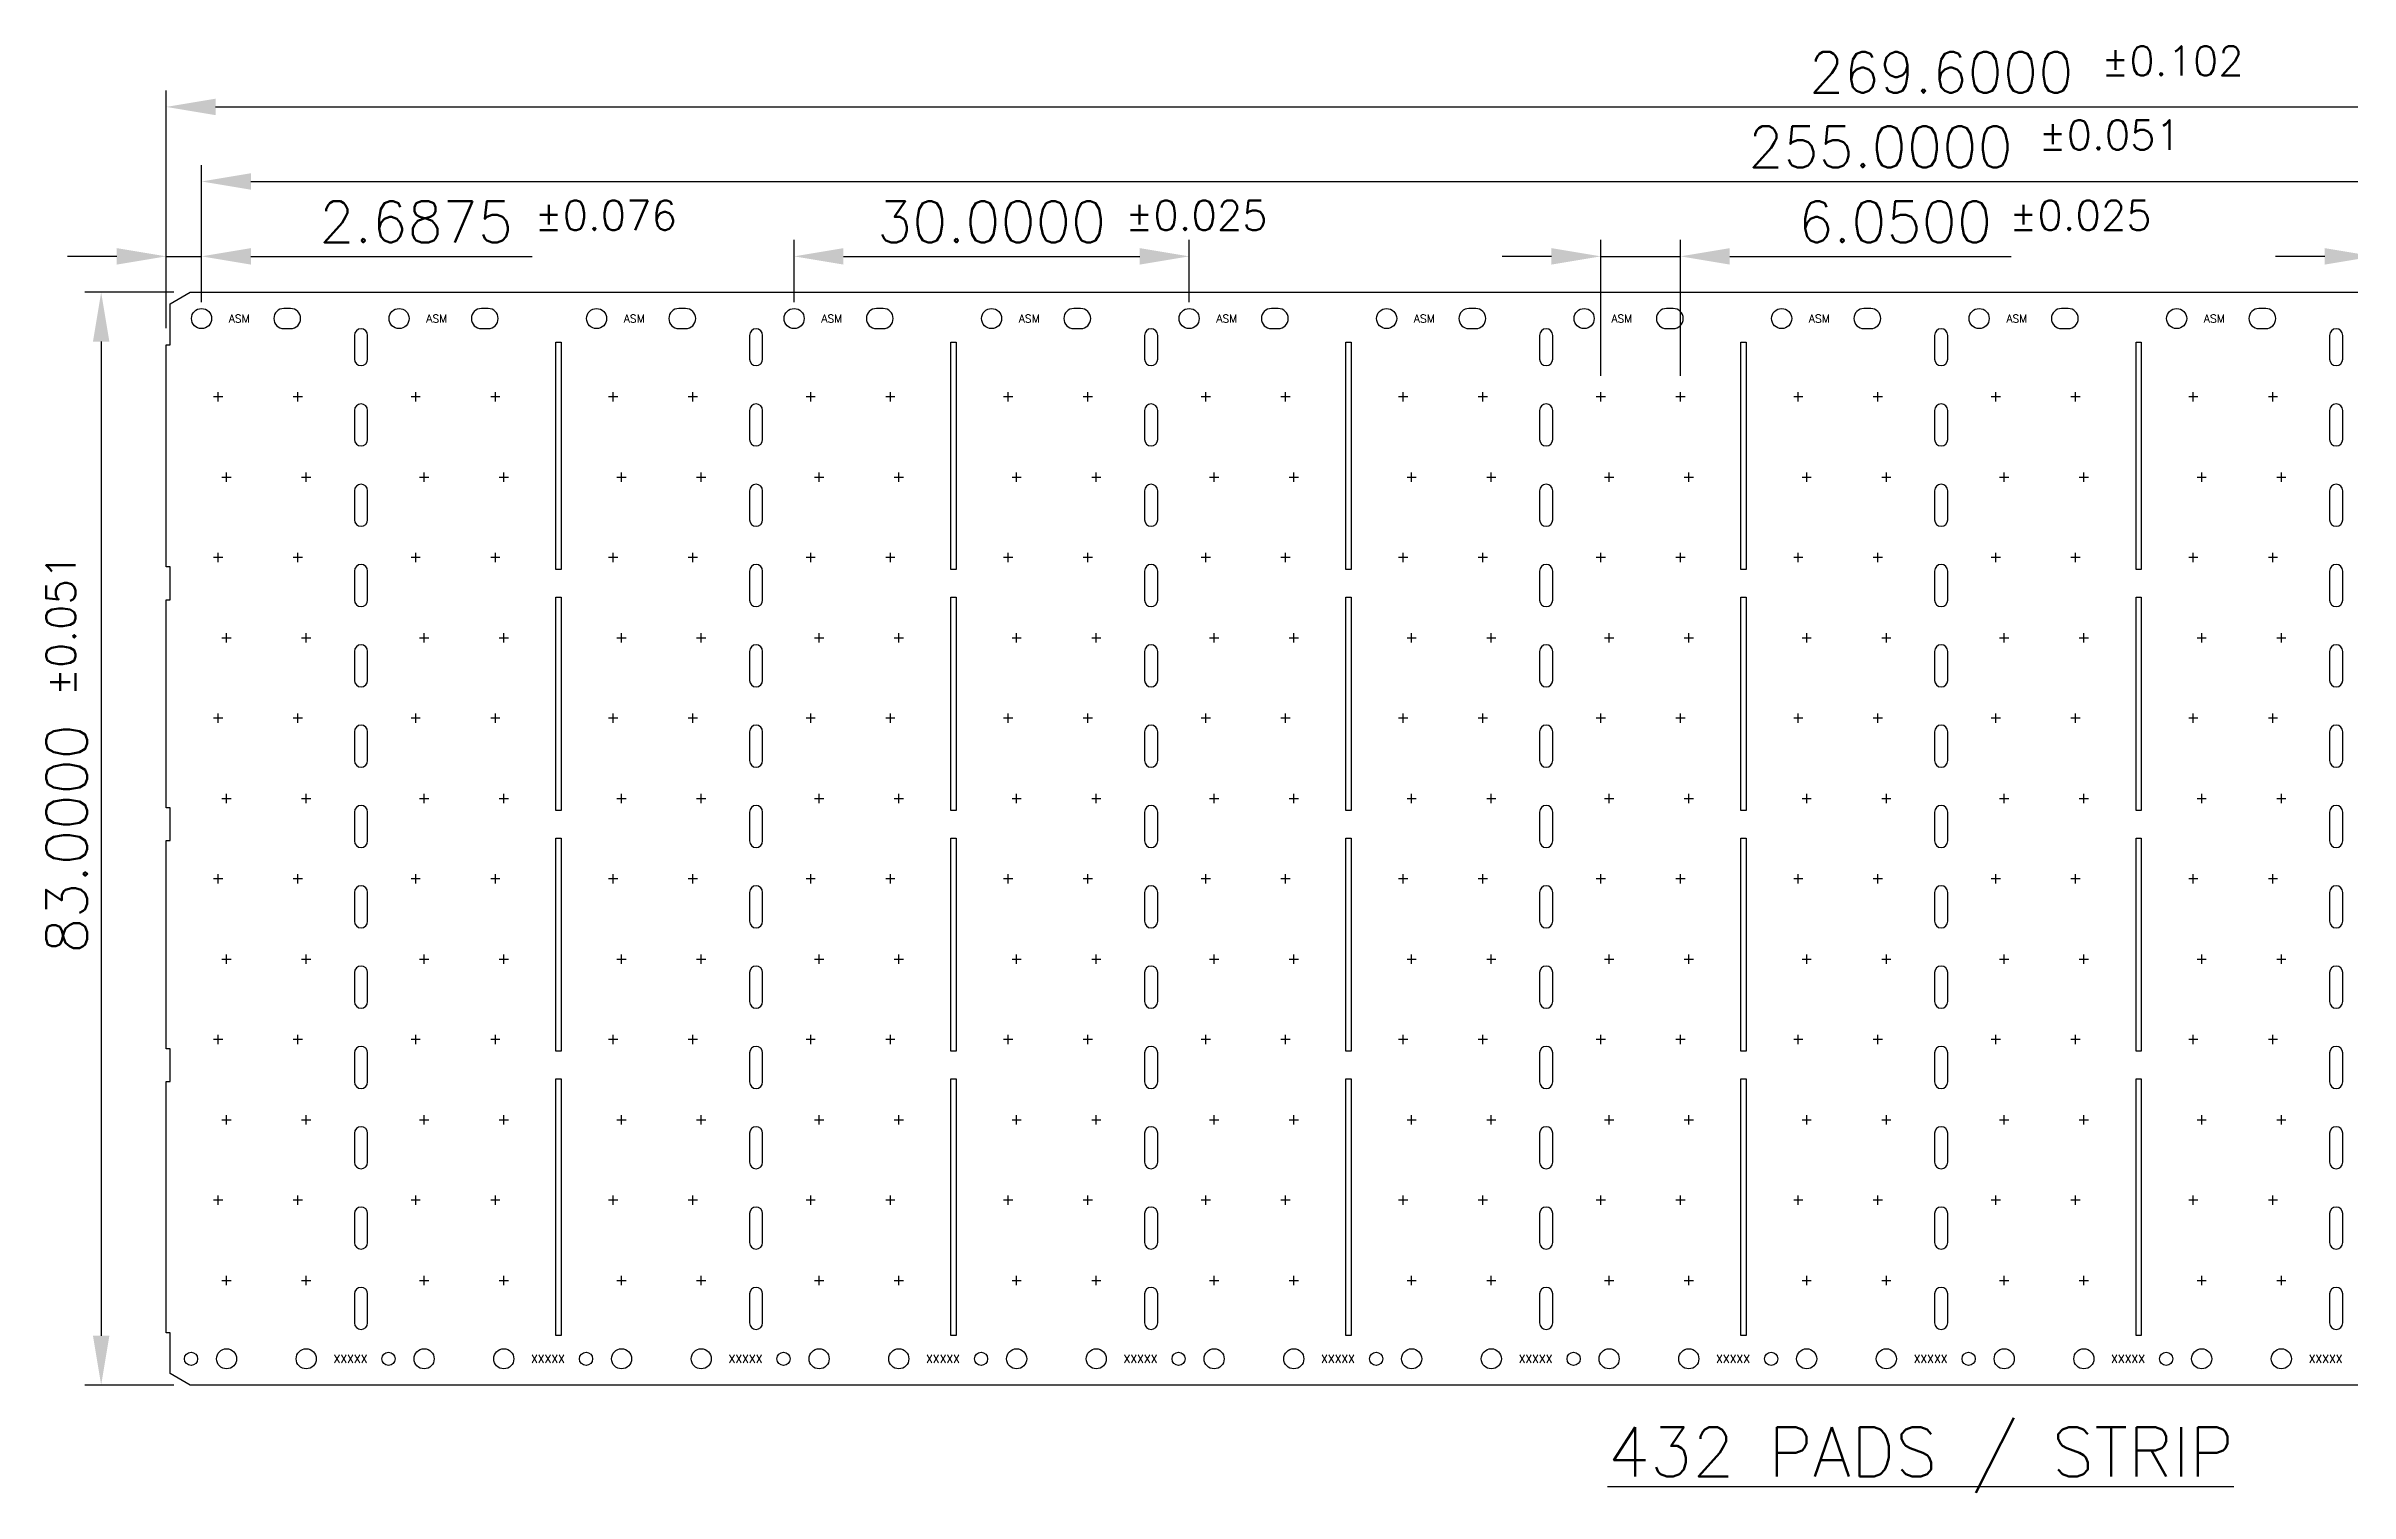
# Model space of a CAD drawing. Extents: x 37 to 266, y 59 to 387.
# Drawn here: x 37.5 to 177.5, y 58.6 to 146.5 of the extents above; entities that cross this region are included whole.
import ezdxf
from ezdxf.enums import TextEntityAlignment as Align
from ezdxf.lldxf.tags import DXFTag

# ---------------------------------------------------------------- set-up
doc = ezdxf.new("R2010")
doc.units = 0
doc.header["$LTSCALE"] = 8
doc.header["$MEASUREMENT"] = 0
for name, color, linetype in [('CEN', 2, 'CENTER'), ('COIN-LINE', 4, 'Continuous'), ('DIM', 7, 'Continuous'), ('LF-LINE', 1, 'Continuous'), ('PKG-OUT', 3, 'HIDDEN')]:
    doc.layers.add(name, color=color, linetype=linetype)
doc.styles.add('ROMANS', font='romans', dxfattribs={"height": 2.5})
doc.styles.add('SIMPLEX', font='SIMPLEX.shx', dxfattribs={"height": 3})
tags = doc.linetypes.add('CENTER', pattern=[2, 1.25, -0.25, 0.25, -0.25]).pattern_tags.tags
tags[10:11] = [DXFTag(74, 4), DXFTag(75, 0), DXFTag(340, '0'), DXFTag(46, 1.0), DXFTag(50, 0.0), DXFTag(44, 0.0), DXFTag(45, 0.0)]
tags[8:9] = [DXFTag(74, 4), DXFTag(75, 0), DXFTag(340, '0'), DXFTag(46, 1.0), DXFTag(50, 0.0), DXFTag(44, 0.0), DXFTag(45, 0.0)]
tags[6:7] = [DXFTag(74, 4), DXFTag(75, 0), DXFTag(340, '0'), DXFTag(46, 1.0), DXFTag(50, 0.0), DXFTag(44, 0.0), DXFTag(45, 0.0)]
tags[4:5] = [DXFTag(74, 4), DXFTag(75, 0), DXFTag(340, '0'), DXFTag(46, 1.0), DXFTag(50, 0.0), DXFTag(44, 0.0), DXFTag(45, 0.0)]
tags = doc.linetypes.add('HIDDEN', pattern=[0.375, 0.25, -0.125]).pattern_tags.tags
tags[6:7] = [DXFTag(74, 4), DXFTag(75, 0), DXFTag(340, '0'), DXFTag(46, 1.0), DXFTag(50, 0.0), DXFTag(44, 0.0), DXFTag(45, 0.0)]
tags[4:5] = [DXFTag(74, 4), DXFTag(75, 0), DXFTag(340, '0'), DXFTag(46, 1.0), DXFTag(50, 0.0), DXFTag(44, 0.0), DXFTag(45, 0.0)]

msp = doc.modelspace()

# ---------------------------------------------------------------- linework, layer by layer
at = {"layer": 'CEN'}
for p, q in [((48.22, 125.23), (47.66, 125.23)), ((47.94, 124.95), (47.94, 125.51)), ((53.06, 125.23), (52.5, 125.23)), ((52.78, 124.95), (52.78, 125.51)), ((60.22, 125.23), (59.66, 125.23)), ((59.94, 124.95), (59.94, 125.51)), ((65.06, 125.23), (64.5, 125.23)), ((64.78, 124.95), (64.78, 125.51)), ((72.22, 125.23), (71.66, 125.23)), ((71.94, 124.95), (71.94, 125.51)), ((77.06, 125.23), (76.5, 125.23)), ((76.78, 124.95), (76.78, 125.51)), ((84.22, 125.23), (83.66, 125.23)), ((83.94, 124.95), (83.94, 125.51)), ((89.06, 125.23), (88.5, 125.23)), ((88.78, 124.95), (88.78, 125.51)), ((96.22, 125.23), (95.66, 125.23)), ((95.94, 124.95), (95.94, 125.51)), ((101.06, 125.23), (100.5, 125.23)), ((100.78, 124.95), (100.78, 125.51)), ((108.22, 125.23), (107.66, 125.23)), ((107.94, 124.95), (107.94, 125.51)), ((113.06, 125.23), (112.5, 125.23)), ((112.78, 124.95), (112.78, 125.51)), ((120.22, 125.23), (119.66, 125.23)), ((119.94, 124.95), (119.94, 125.51)), ((125.06, 125.23), (124.5, 125.23)), ((124.78, 124.95), (124.78, 125.51)), ((132.22, 125.23), (131.66, 125.23)), ((131.94, 124.95), (131.94, 125.51)), ((137.06, 125.23), (136.5, 125.23)), ((136.78, 124.95), (136.78, 125.51)), ((144.22, 125.23), (143.66, 125.23)), ((143.94, 124.95), (143.94, 125.51)), ((149.06, 125.23), (148.5, 125.23)), ((148.78, 124.95), (148.78, 125.51)), ((156.22, 125.23), (155.66, 125.23)), ((155.94, 124.95), (155.94, 125.51)), ((161.06, 125.23), (160.5, 125.23)), ((160.78, 124.95), (160.78, 125.51)), ((168.22, 125.23), (167.66, 125.23)), ((167.94, 124.95), (167.94, 125.51)), ((173.06, 125.23), (172.5, 125.23)), ((172.78, 124.95), (172.78, 125.51)), ((48.45, 120.07), (48.45, 120.63)), ((53.29, 120.07), (53.29, 120.63)), ((60.45, 120.07), (60.45, 120.63)), ((65.29, 120.07), (65.29, 120.63)), ((72.45, 120.07), (72.45, 120.63)), ((77.29, 120.07), (77.29, 120.63)), ((84.45, 120.07), (84.45, 120.63)), ((89.29, 120.07), (89.29, 120.63)), ((96.45, 120.07), (96.45, 120.63)), ((101.29, 120.07), (101.29, 120.63)), ((108.45, 120.07), (108.45, 120.63)), ((113.29, 120.07), (113.29, 120.63)), ((120.45, 120.07), (120.45, 120.63)), ((125.29, 120.07), (125.29, 120.63)), ((132.45, 120.07), (132.45, 120.63)), ((137.29, 120.07), (137.29, 120.63)), ((144.45, 120.07), (144.45, 120.63)), ((149.29, 120.07), (149.29, 120.63)), ((156.45, 120.07), (156.45, 120.63)), ((161.29, 120.07), (161.29, 120.63)), ((168.45, 120.07), (168.45, 120.63)), ((173.29, 120.07), (173.29, 120.63)), ((48.17, 120.35), (48.73, 120.35)), ((53.01, 120.35), (53.57, 120.35)), ((60.17, 120.35), (60.73, 120.35)), ((65.01, 120.35), (65.57, 120.35)), ((72.17, 120.35), (72.73, 120.35)), ((77.01, 120.35), (77.57, 120.35)), ((84.17, 120.35), (84.73, 120.35)), ((89.01, 120.35), (89.57, 120.35)), ((96.17, 120.35), (96.73, 120.35)), ((101.01, 120.35), (101.57, 120.35)), ((108.17, 120.35), (108.73, 120.35)), ((113.01, 120.35), (113.57, 120.35)), ((120.17, 120.35), (120.73, 120.35)), ((125.01, 120.35), (125.57, 120.35)), ((132.17, 120.35), (132.73, 120.35)), ((137.01, 120.35), (137.57, 120.35)), ((144.17, 120.35), (144.73, 120.35)), ((149.01, 120.35), (149.57, 120.35)), ((156.17, 120.35), (156.73, 120.35)), ((161.01, 120.35), (161.57, 120.35)), ((168.17, 120.35), (168.73, 120.35)), ((173.01, 120.35), (173.57, 120.35)), ((48.22, 115.47), (47.66, 115.47)), ((47.94, 115.19), (47.94, 115.75)), ((53.06, 115.47), (52.5, 115.47)), ((52.78, 115.19), (52.78, 115.75)), ((60.22, 115.47), (59.66, 115.47)), ((59.94, 115.19), (59.94, 115.75)), ((65.06, 115.47), (64.5, 115.47)), ((64.78, 115.19), (64.78, 115.75)), ((72.22, 115.47), (71.66, 115.47)), ((71.94, 115.19), (71.94, 115.75)), ((77.06, 115.47), (76.5, 115.47)), ((76.78, 115.19), (76.78, 115.75)), ((84.22, 115.47), (83.66, 115.47)), ((83.94, 115.19), (83.94, 115.75)), ((89.06, 115.47), (88.5, 115.47)), ((88.78, 115.19), (88.78, 115.75)), ((96.22, 115.47), (95.66, 115.47)), ((95.94, 115.19), (95.94, 115.75)), ((101.06, 115.47), (100.5, 115.47)), ((100.78, 115.19), (100.78, 115.75)), ((108.22, 115.47), (107.66, 115.47)), ((107.94, 115.19), (107.94, 115.75)), ((113.06, 115.47), (112.5, 115.47)), ((112.78, 115.19), (112.78, 115.75)), ((120.22, 115.47), (119.66, 115.47)), ((119.94, 115.19), (119.94, 115.75)), ((125.06, 115.47), (124.5, 115.47)), ((124.78, 115.19), (124.78, 115.75)), ((132.22, 115.47), (131.66, 115.47)), ((131.94, 115.19), (131.94, 115.75)), ((137.06, 115.47), (136.5, 115.47)), ((136.78, 115.19), (136.78, 115.75)), ((144.22, 115.47), (143.66, 115.47)), ((143.94, 115.19), (143.94, 115.75)), ((149.06, 115.47), (148.5, 115.47)), ((148.78, 115.19), (148.78, 115.75)), ((156.22, 115.47), (155.66, 115.47)), ((155.94, 115.19), (155.94, 115.75)), ((161.06, 115.47), (160.5, 115.47)), ((160.78, 115.19), (160.78, 115.75)), ((168.22, 115.47), (167.66, 115.47)), ((167.94, 115.19), (167.94, 115.75)), ((173.06, 115.47), (172.5, 115.47)), ((172.78, 115.19), (172.78, 115.75)), ((48.17, 110.59), (48.73, 110.59)), ((48.45, 110.31), (48.45, 110.87)), ((53.01, 110.59), (53.57, 110.59)), ((53.29, 110.31), (53.29, 110.87)), ((60.17, 110.59), (60.73, 110.59)), ((60.45, 110.31), (60.45, 110.87)), ((65.01, 110.59), (65.57, 110.59)), ((65.29, 110.31), (65.29, 110.87)), ((72.17, 110.59), (72.73, 110.59)), ((72.45, 110.31), (72.45, 110.87)), ((77.01, 110.59), (77.57, 110.59)), ((77.29, 110.31), (77.29, 110.87)), ((84.17, 110.59), (84.73, 110.59)), ((84.45, 110.31), (84.45, 110.87)), ((89.01, 110.59), (89.57, 110.59)), ((89.29, 110.31), (89.29, 110.87)), ((96.17, 110.59), (96.73, 110.59)), ((96.45, 110.31), (96.45, 110.87)), ((101.01, 110.59), (101.57, 110.59)), ((101.29, 110.31), (101.29, 110.87)), ((108.17, 110.59), (108.73, 110.59)), ((108.45, 110.31), (108.45, 110.87)), ((113.01, 110.59), (113.57, 110.59)), ((113.29, 110.31), (113.29, 110.87)), ((120.17, 110.59), (120.73, 110.59)), ((120.45, 110.31), (120.45, 110.87)), ((125.01, 110.59), (125.57, 110.59)), ((125.29, 110.31), (125.29, 110.87)), ((132.17, 110.59), (132.73, 110.59)), ((132.45, 110.31), (132.45, 110.87)), ((137.01, 110.59), (137.57, 110.59)), ((137.29, 110.31), (137.29, 110.87)), ((144.17, 110.59), (144.73, 110.59)), ((144.45, 110.31), (144.45, 110.87)), ((149.01, 110.59), (149.57, 110.59)), ((149.29, 110.31), (149.29, 110.87)), ((156.17, 110.59), (156.73, 110.59)), ((156.45, 110.31), (156.45, 110.87)), ((161.01, 110.59), (161.57, 110.59)), ((161.29, 110.31), (161.29, 110.87)), ((168.17, 110.59), (168.73, 110.59)), ((168.45, 110.31), (168.45, 110.87)), ((173.01, 110.59), (173.57, 110.59)), ((173.29, 110.31), (173.29, 110.87)), ((48.22, 105.71), (47.66, 105.71)), ((47.94, 105.43), (47.94, 105.99)), ((53.06, 105.71), (52.5, 105.71)), ((52.78, 105.43), (52.78, 105.99)), ((60.22, 105.71), (59.66, 105.71)), ((59.94, 105.43), (59.94, 105.99)), ((65.06, 105.71), (64.5, 105.71)), ((64.78, 105.43), (64.78, 105.99)), ((72.22, 105.71), (71.66, 105.71)), ((71.94, 105.43), (71.94, 105.99)), ((77.06, 105.71), (76.5, 105.71)), ((76.78, 105.43), (76.78, 105.99)), ((84.22, 105.71), (83.66, 105.71)), ((83.94, 105.43), (83.94, 105.99)), ((89.06, 105.71), (88.5, 105.71)), ((88.78, 105.43), (88.78, 105.99)), ((96.22, 105.71), (95.66, 105.71)), ((95.94, 105.43), (95.94, 105.99)), ((101.06, 105.71), (100.5, 105.71)), ((100.78, 105.43), (100.78, 105.99)), ((108.22, 105.71), (107.66, 105.71)), ((107.94, 105.43), (107.94, 105.99)), ((113.06, 105.71), (112.5, 105.71)), ((112.78, 105.43), (112.78, 105.99)), ((120.22, 105.71), (119.66, 105.71)), ((119.94, 105.43), (119.94, 105.99)), ((125.06, 105.71), (124.5, 105.71)), ((124.78, 105.43), (124.78, 105.99)), ((132.22, 105.71), (131.66, 105.71)), ((131.94, 105.43), (131.94, 105.99)), ((137.06, 105.71), (136.5, 105.71)), ((136.78, 105.43), (136.78, 105.99)), ((144.22, 105.71), (143.66, 105.71)), ((143.94, 105.43), (143.94, 105.99)), ((149.06, 105.71), (148.5, 105.71)), ((148.78, 105.43), (148.78, 105.99)), ((156.22, 105.71), (155.66, 105.71)), ((155.94, 105.43), (155.94, 105.99)), ((161.06, 105.71), (160.5, 105.71)), ((160.78, 105.43), (160.78, 105.99)), ((168.22, 105.71), (167.66, 105.71)), ((167.94, 105.43), (167.94, 105.99)), ((173.06, 105.71), (172.5, 105.71)), ((172.78, 105.43), (172.78, 105.99)), ((48.17, 100.83), (48.73, 100.83)), ((48.45, 100.55), (48.45, 101.11)), ((53.01, 100.83), (53.57, 100.83)), ((53.29, 100.55), (53.29, 101.11)), ((60.17, 100.83), (60.73, 100.83)), ((60.45, 100.55), (60.45, 101.11)), ((65.01, 100.83), (65.57, 100.83)), ((65.29, 100.55), (65.29, 101.11)), ((72.17, 100.83), (72.73, 100.83)), ((72.45, 100.55), (72.45, 101.11)), ((77.01, 100.83), (77.57, 100.83)), ((77.29, 100.55), (77.29, 101.11)), ((84.17, 100.83), (84.73, 100.83)), ((84.45, 100.55), (84.45, 101.11)), ((89.01, 100.83), (89.57, 100.83)), ((89.29, 100.55), (89.29, 101.11)), ((96.17, 100.83), (96.73, 100.83)), ((96.45, 100.55), (96.45, 101.11)), ((101.01, 100.83), (101.57, 100.83)), ((101.29, 100.55), (101.29, 101.11)), ((108.17, 100.83), (108.73, 100.83)), ((108.45, 100.55), (108.45, 101.11)), ((113.01, 100.83), (113.57, 100.83)), ((113.29, 100.55), (113.29, 101.11)), ((120.17, 100.83), (120.73, 100.83)), ((120.45, 100.55), (120.45, 101.11)), ((125.01, 100.83), (125.57, 100.83)), ((125.29, 100.55), (125.29, 101.11)), ((132.17, 100.83), (132.73, 100.83)), ((132.45, 100.55), (132.45, 101.11)), ((137.01, 100.83), (137.57, 100.83)), ((137.29, 100.55), (137.29, 101.11)), ((144.17, 100.83), (144.73, 100.83)), ((144.45, 100.55), (144.45, 101.11)), ((149.01, 100.83), (149.57, 100.83)), ((149.29, 100.55), (149.29, 101.11)), ((156.17, 100.83), (156.73, 100.83)), ((156.45, 100.55), (156.45, 101.11)), ((161.01, 100.83), (161.57, 100.83)), ((161.29, 100.55), (161.29, 101.11)), ((168.17, 100.83), (168.73, 100.83)), ((168.45, 100.55), (168.45, 101.11)), ((173.01, 100.83), (173.57, 100.83)), ((173.29, 100.55), (173.29, 101.11)), ((48.22, 95.95), (47.66, 95.95)), ((47.94, 95.67), (47.94, 96.23)), ((53.06, 95.95), (52.5, 95.95)), ((52.78, 95.67), (52.78, 96.23)), ((60.22, 95.95), (59.66, 95.95)), ((59.94, 95.67), (59.94, 96.23)), ((65.06, 95.95), (64.5, 95.95)), ((64.78, 95.67), (64.78, 96.23)), ((72.22, 95.95), (71.66, 95.95)), ((71.94, 95.67), (71.94, 96.23)), ((77.06, 95.95), (76.5, 95.95)), ((76.78, 95.67), (76.78, 96.23)), ((84.22, 95.95), (83.66, 95.95)), ((83.94, 95.67), (83.94, 96.23)), ((89.06, 95.95), (88.5, 95.95)), ((88.78, 95.67), (88.78, 96.23)), ((96.22, 95.95), (95.66, 95.95)), ((95.94, 95.67), (95.94, 96.23)), ((101.06, 95.95), (100.5, 95.95)), ((100.78, 95.67), (100.78, 96.23)), ((108.22, 95.95), (107.66, 95.95)), ((107.94, 95.67), (107.94, 96.23)), ((113.06, 95.95), (112.5, 95.95)), ((112.78, 95.67), (112.78, 96.23)), ((120.22, 95.95), (119.66, 95.95)), ((119.94, 95.67), (119.94, 96.23)), ((125.06, 95.95), (124.5, 95.95)), ((124.78, 95.67), (124.78, 96.23)), ((132.22, 95.95), (131.66, 95.95)), ((131.94, 95.67), (131.94, 96.23)), ((137.06, 95.95), (136.5, 95.95)), ((136.78, 95.67), (136.78, 96.23)), ((144.22, 95.95), (143.66, 95.95)), ((143.94, 95.67), (143.94, 96.23)), ((149.06, 95.95), (148.5, 95.95)), ((148.78, 95.67), (148.78, 96.23)), ((156.22, 95.95), (155.66, 95.95)), ((155.94, 95.67), (155.94, 96.23)), ((161.06, 95.95), (160.5, 95.95)), ((160.78, 95.67), (160.78, 96.23)), ((168.22, 95.95), (167.66, 95.95)), ((167.94, 95.67), (167.94, 96.23)), ((173.06, 95.95), (172.5, 95.95)), ((172.78, 95.67), (172.78, 96.23)), ((48.17, 91.07), (48.73, 91.07)), ((48.45, 90.79), (48.45, 91.35)), ((53.01, 91.07), (53.57, 91.07)), ((53.29, 90.79), (53.29, 91.35)), ((60.17, 91.07), (60.73, 91.07)), ((60.45, 90.79), (60.45, 91.35)), ((65.01, 91.07), (65.57, 91.07)), ((65.29, 90.79), (65.29, 91.35)), ((72.17, 91.07), (72.73, 91.07)), ((72.45, 90.79), (72.45, 91.35)), ((77.01, 91.07), (77.57, 91.07)), ((77.29, 90.79), (77.29, 91.35)), ((84.17, 91.07), (84.73, 91.07)), ((84.45, 90.79), (84.45, 91.35)), ((89.01, 91.07), (89.57, 91.07)), ((89.29, 90.79), (89.29, 91.35)), ((96.17, 91.07), (96.73, 91.07)), ((96.45, 90.79), (96.45, 91.35)), ((101.01, 91.07), (101.57, 91.07)), ((101.29, 90.79), (101.29, 91.35)), ((108.17, 91.07), (108.73, 91.07)), ((108.45, 90.79), (108.45, 91.35)), ((113.01, 91.07), (113.57, 91.07)), ((113.29, 90.79), (113.29, 91.35)), ((120.17, 91.07), (120.73, 91.07)), ((120.45, 90.79), (120.45, 91.35)), ((125.01, 91.07), (125.57, 91.07)), ((125.29, 90.79), (125.29, 91.35)), ((132.17, 91.07), (132.73, 91.07)), ((132.45, 90.79), (132.45, 91.35)), ((137.01, 91.07), (137.57, 91.07)), ((137.29, 90.79), (137.29, 91.35)), ((144.17, 91.07), (144.73, 91.07)), ((144.45, 90.79), (144.45, 91.35)), ((149.01, 91.07), (149.57, 91.07)), ((149.29, 90.79), (149.29, 91.35)), ((156.17, 91.07), (156.73, 91.07)), ((156.45, 90.79), (156.45, 91.35)), ((161.01, 91.07), (161.57, 91.07)), ((161.29, 90.79), (161.29, 91.35)), ((168.17, 91.07), (168.73, 91.07)), ((168.45, 90.79), (168.45, 91.35)), ((173.01, 91.07), (173.57, 91.07)), ((173.29, 90.79), (173.29, 91.35)), ((48.22, 86.19), (47.66, 86.19)), ((47.94, 85.91), (47.94, 86.47)), ((53.06, 86.19), (52.5, 86.19)), ((52.78, 85.91), (52.78, 86.47)), ((60.22, 86.19), (59.66, 86.19)), ((59.94, 85.91), (59.94, 86.47)), ((65.06, 86.19), (64.5, 86.19)), ((64.78, 85.91), (64.78, 86.47)), ((72.22, 86.19), (71.66, 86.19)), ((71.94, 85.91), (71.94, 86.47)), ((77.06, 86.19), (76.5, 86.19)), ((76.78, 85.91), (76.78, 86.47)), ((84.22, 86.19), (83.66, 86.19)), ((83.94, 85.91), (83.94, 86.47)), ((89.06, 86.19), (88.5, 86.19)), ((88.78, 85.91), (88.78, 86.47)), ((96.22, 86.19), (95.66, 86.19)), ((95.94, 85.91), (95.94, 86.47)), ((101.06, 86.19), (100.5, 86.19)), ((100.78, 85.91), (100.78, 86.47)), ((108.22, 86.19), (107.66, 86.19)), ((107.94, 85.91), (107.94, 86.47)), ((113.06, 86.19), (112.5, 86.19)), ((112.78, 85.91), (112.78, 86.47)), ((120.22, 86.19), (119.66, 86.19)), ((119.94, 85.91), (119.94, 86.47)), ((125.06, 86.19), (124.5, 86.19)), ((124.78, 85.91), (124.78, 86.47)), ((132.22, 86.19), (131.66, 86.19)), ((131.94, 85.91), (131.94, 86.47)), ((137.06, 86.19), (136.5, 86.19)), ((136.78, 85.91), (136.78, 86.47)), ((144.22, 86.19), (143.66, 86.19)), ((143.94, 85.91), (143.94, 86.47)), ((149.06, 86.19), (148.5, 86.19)), ((148.78, 85.91), (148.78, 86.47)), ((156.22, 86.19), (155.66, 86.19)), ((155.94, 85.91), (155.94, 86.47)), ((161.06, 86.19), (160.5, 86.19)), ((160.78, 85.91), (160.78, 86.47)), ((168.22, 86.19), (167.66, 86.19)), ((167.94, 85.91), (167.94, 86.47)), ((173.06, 86.19), (172.5, 86.19)), ((172.78, 85.91), (172.78, 86.47)), ((48.17, 81.31), (48.73, 81.31)), ((48.45, 81.03), (48.45, 81.59)), ((53.01, 81.31), (53.57, 81.31)), ((53.29, 81.03), (53.29, 81.59)), ((60.17, 81.31), (60.73, 81.31)), ((60.45, 81.03), (60.45, 81.59)), ((65.01, 81.31), (65.57, 81.31)), ((65.29, 81.03), (65.29, 81.59)), ((72.17, 81.31), (72.73, 81.31)), ((72.45, 81.03), (72.45, 81.59)), ((77.01, 81.31), (77.57, 81.31)), ((77.29, 81.03), (77.29, 81.59)), ((84.17, 81.31), (84.73, 81.31)), ((84.45, 81.03), (84.45, 81.59)), ((89.01, 81.31), (89.57, 81.31)), ((89.29, 81.03), (89.29, 81.59)), ((96.17, 81.31), (96.73, 81.31)), ((96.45, 81.03), (96.45, 81.59)), ((101.01, 81.31), (101.57, 81.31)), ((101.29, 81.03), (101.29, 81.59)), ((108.17, 81.31), (108.73, 81.31)), ((108.45, 81.03), (108.45, 81.59)), ((113.01, 81.31), (113.57, 81.31)), ((113.29, 81.03), (113.29, 81.59)), ((120.17, 81.31), (120.73, 81.31)), ((120.45, 81.03), (120.45, 81.59)), ((125.01, 81.31), (125.57, 81.31)), ((125.29, 81.03), (125.29, 81.59)), ((132.17, 81.31), (132.73, 81.31)), ((132.45, 81.03), (132.45, 81.59)), ((137.01, 81.31), (137.57, 81.31)), ((137.29, 81.03), (137.29, 81.59)), ((144.17, 81.31), (144.73, 81.31)), ((144.45, 81.03), (144.45, 81.59)), ((149.01, 81.31), (149.57, 81.31)), ((149.29, 81.03), (149.29, 81.59)), ((156.17, 81.31), (156.73, 81.31)), ((156.45, 81.03), (156.45, 81.59)), ((161.01, 81.31), (161.57, 81.31)), ((161.29, 81.03), (161.29, 81.59)), ((168.17, 81.31), (168.73, 81.31)), ((168.45, 81.03), (168.45, 81.59)), ((173.01, 81.31), (173.57, 81.31)), ((173.29, 81.03), (173.29, 81.59)), ((48.22, 76.43), (47.66, 76.43)), ((47.94, 76.15), (47.94, 76.71)), ((53.06, 76.43), (52.5, 76.43)), ((52.78, 76.15), (52.78, 76.71)), ((60.22, 76.43), (59.66, 76.43)), ((59.94, 76.15), (59.94, 76.71)), ((65.06, 76.43), (64.5, 76.43)), ((64.78, 76.15), (64.78, 76.71)), ((72.22, 76.43), (71.66, 76.43)), ((71.94, 76.15), (71.94, 76.71)), ((77.06, 76.43), (76.5, 76.43)), ((76.78, 76.15), (76.78, 76.71)), ((84.22, 76.43), (83.66, 76.43)), ((83.94, 76.15), (83.94, 76.71)), ((89.06, 76.43), (88.5, 76.43)), ((88.78, 76.15), (88.78, 76.71)), ((96.22, 76.43), (95.66, 76.43)), ((95.94, 76.15), (95.94, 76.71)), ((101.06, 76.43), (100.5, 76.43)), ((100.78, 76.15), (100.78, 76.71)), ((108.22, 76.43), (107.66, 76.43)), ((107.94, 76.15), (107.94, 76.71)), ((113.06, 76.43), (112.5, 76.43)), ((112.78, 76.15), (112.78, 76.71)), ((120.22, 76.43), (119.66, 76.43)), ((119.94, 76.15), (119.94, 76.71)), ((125.06, 76.43), (124.5, 76.43)), ((124.78, 76.15), (124.78, 76.71)), ((132.22, 76.43), (131.66, 76.43)), ((131.94, 76.15), (131.94, 76.71)), ((137.06, 76.43), (136.5, 76.43)), ((136.78, 76.15), (136.78, 76.71)), ((144.22, 76.43), (143.66, 76.43)), ((143.94, 76.15), (143.94, 76.71)), ((149.06, 76.43), (148.5, 76.43)), ((148.78, 76.15), (148.78, 76.71)), ((156.22, 76.43), (155.66, 76.43)), ((155.94, 76.15), (155.94, 76.71)), ((161.06, 76.43), (160.5, 76.43)), ((160.78, 76.15), (160.78, 76.71)), ((168.22, 76.43), (167.66, 76.43)), ((167.94, 76.15), (167.94, 76.71)), ((173.06, 76.43), (172.5, 76.43)), ((172.78, 76.15), (172.78, 76.71)), ((48.17, 71.55), (48.73, 71.55)), ((48.45, 71.27), (48.45, 71.83)), ((53.01, 71.55), (53.57, 71.55)), ((53.29, 71.27), (53.29, 71.83)), ((60.17, 71.55), (60.73, 71.55)), ((60.45, 71.27), (60.45, 71.83)), ((65.01, 71.55), (65.57, 71.55)), ((65.29, 71.27), (65.29, 71.83)), ((72.17, 71.55), (72.73, 71.55)), ((72.45, 71.27), (72.45, 71.83)), ((77.01, 71.55), (77.57, 71.55)), ((77.29, 71.27), (77.29, 71.83)), ((84.17, 71.55), (84.73, 71.55)), ((84.45, 71.27), (84.45, 71.83)), ((89.01, 71.55), (89.57, 71.55)), ((89.29, 71.27), (89.29, 71.83)), ((96.17, 71.55), (96.73, 71.55)), ((96.45, 71.27), (96.45, 71.83)), ((101.01, 71.55), (101.57, 71.55)), ((101.29, 71.27), (101.29, 71.83)), ((108.17, 71.55), (108.73, 71.55)), ((108.45, 71.27), (108.45, 71.83)), ((113.01, 71.55), (113.57, 71.55)), ((113.29, 71.27), (113.29, 71.83)), ((120.17, 71.55), (120.73, 71.55)), ((120.45, 71.27), (120.45, 71.83)), ((125.01, 71.55), (125.57, 71.55)), ((125.29, 71.27), (125.29, 71.83)), ((132.17, 71.55), (132.73, 71.55)), ((132.45, 71.27), (132.45, 71.83)), ((137.01, 71.55), (137.57, 71.55)), ((137.29, 71.27), (137.29, 71.83)), ((144.17, 71.55), (144.73, 71.55)), ((144.45, 71.27), (144.45, 71.83)), ((149.01, 71.55), (149.57, 71.55)), ((149.29, 71.27), (149.29, 71.83)), ((156.17, 71.55), (156.73, 71.55)), ((156.45, 71.27), (156.45, 71.83)), ((161.01, 71.55), (161.57, 71.55)), ((161.29, 71.27), (161.29, 71.83)), ((168.17, 71.55), (168.73, 71.55)), ((168.45, 71.27), (168.45, 71.83)), ((173.01, 71.55), (173.57, 71.55)), ((173.29, 71.27), (173.29, 71.83))]:
    msp.add_line(p, q, dxfattribs=at)
at = {"layer": 'COIN-LINE'}
msp.add_lwpolyline([(259, 65.19), (46.24, 65.19), (45.02, 65.89), (45.02, 68.37), (44.78, 68.37), (44.78, 83.63), (45.02, 83.63), (45.02, 85.63), (44.78, 85.63), (44.78, 98.27), (45.02, 98.27), (45.02, 100.27), (44.78, 100.27), (44.78, 112.91), (45.02, 112.91), (45.02, 114.91), (44.78, 114.91), (44.78, 128.4), (45.02, 128.4), (45.02, 130.88), (46.24, 131.59), (259, 131.59)], dxfattribs=at)
for points in [[(52.34, 129.38, 1), (52.34, 130.6), (51.93, 130.6, 1), (51.93, 129.38)], [(64.34, 129.38, 1), (64.34, 130.6), (63.93, 130.6, 1), (63.93, 129.38)], [(76.34, 129.38, 1), (76.34, 130.6), (75.93, 130.6, 1), (75.93, 129.38)], [(88.34, 129.38, 1), (88.34, 130.6), (87.93, 130.6, 1), (87.93, 129.38)], [(100.34, 129.38, 1), (100.34, 130.6), (99.93, 130.6, 1), (99.93, 129.38)], [(112.34, 129.38, 1), (112.34, 130.6), (111.93, 130.6, 1), (111.93, 129.38)], [(124.34, 129.38, 1), (124.34, 130.6), (123.93, 130.6, 1), (123.93, 129.38)], [(136.34, 129.38, 1), (136.34, 130.6), (135.93, 130.6, 1), (135.93, 129.38)], [(148.34, 129.38, 1), (148.34, 130.6), (147.93, 130.6, 1), (147.93, 129.38)], [(160.34, 129.38, 1), (160.34, 130.6), (159.93, 130.6, 1), (159.93, 129.38)], [(172.34, 129.38, 1), (172.34, 130.6), (171.93, 130.6, 1), (171.93, 129.38)], [(57.02, 127.53), (57.02, 128.97, 1), (56.22, 128.97), (56.22, 127.53, 1)], [(81.02, 127.53), (81.02, 128.97, 1), (80.22, 128.97), (80.22, 127.53, 1)], [(105.02, 127.53), (105.02, 128.97, 1), (104.22, 128.97), (104.22, 127.53, 1)], [(129.02, 127.53), (129.02, 128.97, 1), (128.22, 128.97), (128.22, 127.53, 1)], [(153.02, 127.53), (153.02, 128.97, 1), (152.22, 128.97), (152.22, 127.53, 1)], [(177.02, 127.53), (177.02, 128.97, 1), (176.22, 128.97), (176.22, 127.53, 1)], [(57.02, 122.65), (57.02, 124.41, 1), (56.22, 124.41), (56.22, 122.65, 1)], [(81.02, 122.65), (81.02, 124.41, 1), (80.22, 124.41), (80.22, 122.65, 1)], [(105.02, 122.65), (105.02, 124.41, 1), (104.22, 124.41), (104.22, 122.65, 1)], [(129.02, 122.65), (129.02, 124.41, 1), (128.22, 124.41), (128.22, 122.65, 1)], [(153.02, 122.65), (153.02, 124.41, 1), (152.22, 124.41), (152.22, 122.65, 1)], [(177.02, 122.65), (177.02, 124.41, 1), (176.22, 124.41), (176.22, 122.65, 1)], [(57.02, 117.77), (57.02, 119.53, 1), (56.22, 119.53), (56.22, 117.77, 1)], [(81.02, 117.77), (81.02, 119.53, 1), (80.22, 119.53), (80.22, 117.77, 1)], [(105.02, 117.77), (105.02, 119.53, 1), (104.22, 119.53), (104.22, 117.77, 1)], [(129.02, 117.77), (129.02, 119.53, 1), (128.22, 119.53), (128.22, 117.77, 1)], [(153.02, 117.77), (153.02, 119.53, 1), (152.22, 119.53), (152.22, 117.77, 1)], [(177.02, 117.77), (177.02, 119.53, 1), (176.22, 119.53), (176.22, 117.77, 1)], [(57.02, 112.89), (57.02, 114.65, 1), (56.22, 114.65), (56.22, 112.89, 1)], [(81.02, 112.89), (81.02, 114.65, 1), (80.22, 114.65), (80.22, 112.89, 1)], [(105.02, 112.89), (105.02, 114.65, 1), (104.22, 114.65), (104.22, 112.89, 1)], [(129.02, 112.89), (129.02, 114.65, 1), (128.22, 114.65), (128.22, 112.89, 1)], [(153.02, 112.89), (153.02, 114.65, 1), (152.22, 114.65), (152.22, 112.89, 1)], [(177.02, 112.89), (177.02, 114.65, 1), (176.22, 114.65), (176.22, 112.89, 1)], [(57.02, 108.01), (57.02, 109.77, 1), (56.22, 109.77), (56.22, 108.01, 1)], [(81.02, 108.01), (81.02, 109.77, 1), (80.22, 109.77), (80.22, 108.01, 1)], [(105.02, 108.01), (105.02, 109.77, 1), (104.22, 109.77), (104.22, 108.01, 1)], [(129.02, 108.01), (129.02, 109.77, 1), (128.22, 109.77), (128.22, 108.01, 1)], [(153.02, 108.01), (153.02, 109.77, 1), (152.22, 109.77), (152.22, 108.01, 1)], [(177.02, 108.01), (177.02, 109.77, 1), (176.22, 109.77), (176.22, 108.01, 1)], [(57.02, 103.13), (57.02, 104.89, 1), (56.22, 104.89), (56.22, 103.13, 1)], [(81.02, 103.13), (81.02, 104.89, 1), (80.22, 104.89), (80.22, 103.13, 1)], [(105.02, 103.13), (105.02, 104.89, 1), (104.22, 104.89), (104.22, 103.13, 1)], [(129.02, 103.13), (129.02, 104.89, 1), (128.22, 104.89), (128.22, 103.13, 1)], [(153.02, 103.13), (153.02, 104.89, 1), (152.22, 104.89), (152.22, 103.13, 1)], [(177.02, 103.13), (177.02, 104.89, 1), (176.22, 104.89), (176.22, 103.13, 1)], [(57.02, 98.25), (57.02, 100.01, 1), (56.22, 100.01), (56.22, 98.25, 1)], [(81.02, 98.25), (81.02, 100.01, 1), (80.22, 100.01), (80.22, 98.25, 1)], [(105.02, 98.25), (105.02, 100.01, 1), (104.22, 100.01), (104.22, 98.25, 1)], [(129.02, 98.25), (129.02, 100.01, 1), (128.22, 100.01), (128.22, 98.25, 1)], [(153.02, 98.25), (153.02, 100.01, 1), (152.22, 100.01), (152.22, 98.25, 1)], [(177.02, 98.25), (177.02, 100.01, 1), (176.22, 100.01), (176.22, 98.25, 1)], [(57.02, 93.37), (57.02, 95.13, 1), (56.22, 95.13), (56.22, 93.37, 1)], [(81.02, 93.37), (81.02, 95.13, 1), (80.22, 95.13), (80.22, 93.37, 1)], [(105.02, 93.37), (105.02, 95.13, 1), (104.22, 95.13), (104.22, 93.37, 1)], [(129.02, 93.37), (129.02, 95.13, 1), (128.22, 95.13), (128.22, 93.37, 1)], [(153.02, 93.37), (153.02, 95.13, 1), (152.22, 95.13), (152.22, 93.37, 1)], [(177.02, 93.37), (177.02, 95.13, 1), (176.22, 95.13), (176.22, 93.37, 1)], [(57.02, 88.49), (57.02, 90.25, 1), (56.22, 90.25), (56.22, 88.49, 1)], [(81.02, 88.49), (81.02, 90.25, 1), (80.22, 90.25), (80.22, 88.49, 1)], [(105.02, 88.49), (105.02, 90.25, 1), (104.22, 90.25), (104.22, 88.49, 1)], [(129.02, 88.49), (129.02, 90.25, 1), (128.22, 90.25), (128.22, 88.49, 1)], [(153.02, 88.49), (153.02, 90.25, 1), (152.22, 90.25), (152.22, 88.49, 1)], [(177.02, 88.49), (177.02, 90.25, 1), (176.22, 90.25), (176.22, 88.49, 1)], [(57.02, 83.61), (57.02, 85.37, 1), (56.22, 85.37), (56.22, 83.61, 1)], [(81.02, 83.61), (81.02, 85.37, 1), (80.22, 85.37), (80.22, 83.61, 1)], [(105.02, 83.61), (105.02, 85.37, 1), (104.22, 85.37), (104.22, 83.61, 1)], [(129.02, 83.61), (129.02, 85.37, 1), (128.22, 85.37), (128.22, 83.61, 1)], [(153.02, 83.61), (153.02, 85.37, 1), (152.22, 85.37), (152.22, 83.61, 1)], [(177.02, 83.61), (177.02, 85.37, 1), (176.22, 85.37), (176.22, 83.61, 1)], [(57.02, 78.73), (57.02, 80.49, 1), (56.22, 80.49), (56.22, 78.73, 1)], [(81.02, 78.73), (81.02, 80.49, 1), (80.22, 80.49), (80.22, 78.73, 1)], [(105.02, 78.73), (105.02, 80.49, 1), (104.22, 80.49), (104.22, 78.73, 1)], [(129.02, 78.73), (129.02, 80.49, 1), (128.22, 80.49), (128.22, 78.73, 1)], [(153.02, 78.73), (153.02, 80.49, 1), (152.22, 80.49), (152.22, 78.73, 1)], [(177.02, 78.73), (177.02, 80.49, 1), (176.22, 80.49), (176.22, 78.73, 1)], [(57.02, 73.85), (57.02, 75.61, 1), (56.22, 75.61), (56.22, 73.85, 1)], [(81.02, 73.85), (81.02, 75.61, 1), (80.22, 75.61), (80.22, 73.85, 1)], [(105.02, 73.85), (105.02, 75.61, 1), (104.22, 75.61), (104.22, 73.85, 1)], [(129.02, 73.85), (129.02, 75.61, 1), (128.22, 75.61), (128.22, 73.85, 1)], [(153.02, 73.85), (153.02, 75.61, 1), (152.22, 75.61), (152.22, 73.85, 1)], [(177.02, 73.85), (177.02, 75.61, 1), (176.22, 75.61), (176.22, 73.85, 1)], [(57.02, 68.97), (57.02, 70.73, 1), (56.22, 70.73), (56.22, 68.97, 1)], [(81.02, 68.97), (81.02, 70.73, 1), (80.22, 70.73), (80.22, 68.97, 1)], [(105.02, 68.97), (105.02, 70.73, 1), (104.22, 70.73), (104.22, 68.97, 1)], [(129.02, 68.97), (129.02, 70.73, 1), (128.22, 70.73), (128.22, 68.97, 1)], [(153.02, 68.97), (153.02, 70.73, 1), (152.22, 70.73), (152.22, 68.97, 1)], [(177.02, 68.97), (177.02, 70.73, 1), (176.22, 70.73), (176.22, 68.97, 1)]]:
    msp.add_lwpolyline(points, format="xyb", close=True, dxfattribs=at)
for points in [[(68.78, 114.75), (68.46, 114.75), (68.46, 128.56), (68.78, 128.56)], [(92.78, 114.75), (92.46, 114.75), (92.46, 128.56), (92.78, 128.56)], [(116.78, 114.75), (116.46, 114.75), (116.46, 128.56), (116.78, 128.56)], [(140.78, 114.75), (140.46, 114.75), (140.46, 128.56), (140.78, 128.56)], [(164.78, 114.75), (164.46, 114.75), (164.46, 128.56), (164.78, 128.56)], [(68.78, 100.11), (68.46, 100.11), (68.46, 113.07), (68.78, 113.07)], [(92.78, 100.11), (92.46, 100.11), (92.46, 113.07), (92.78, 113.07)], [(116.78, 100.11), (116.46, 100.11), (116.46, 113.07), (116.78, 113.07)], [(140.78, 100.11), (140.46, 100.11), (140.46, 113.07), (140.78, 113.07)], [(164.78, 100.11), (164.46, 100.11), (164.46, 113.07), (164.78, 113.07)], [(68.78, 85.47), (68.46, 85.47), (68.46, 98.43), (68.78, 98.43)], [(92.78, 85.47), (92.46, 85.47), (92.46, 98.43), (92.78, 98.43)], [(116.78, 85.47), (116.46, 85.47), (116.46, 98.43), (116.78, 98.43)], [(140.78, 85.47), (140.46, 85.47), (140.46, 98.43), (140.78, 98.43)], [(164.78, 85.47), (164.46, 85.47), (164.46, 98.43), (164.78, 98.43)], [(68.78, 68.21), (68.46, 68.21), (68.46, 83.79), (68.78, 83.79)], [(92.78, 68.21), (92.46, 68.21), (92.46, 83.79), (92.78, 83.79)], [(116.78, 68.21), (116.46, 68.21), (116.46, 83.79), (116.78, 83.79)], [(140.78, 68.21), (140.46, 68.21), (140.46, 83.79), (140.78, 83.79)], [(164.78, 68.21), (164.46, 68.21), (164.46, 83.79), (164.78, 83.79)]]:
    msp.add_lwpolyline(points, close=True, dxfattribs=at)
for centre, radius in [((46.93, 129.99), 0.61), ((58.93, 129.99), 0.61), ((70.93, 129.99), 0.61), ((82.93, 129.99), 0.61), ((94.93, 129.99), 0.61), ((106.93, 129.99), 0.61), ((118.93, 129.99), 0.61), ((130.93, 129.99), 0.61), ((142.93, 129.99), 0.61), ((154.93, 129.99), 0.61), ((166.93, 129.99), 0.61), ((48.45, 66.79), 0.61), ((53.29, 66.79), 0.61), ((60.45, 66.79), 0.61), ((65.29, 66.79), 0.61), ((72.45, 66.79), 0.61), ((77.29, 66.79), 0.61), ((84.45, 66.79), 0.61), ((89.29, 66.79), 0.61), ((96.45, 66.79), 0.61), ((101.29, 66.79), 0.61), ((108.45, 66.79), 0.61), ((113.29, 66.79), 0.61), ((120.45, 66.79), 0.61), ((125.29, 66.79), 0.61), ((132.45, 66.79), 0.61), ((137.29, 66.79), 0.61), ((144.45, 66.79), 0.61), ((149.29, 66.79), 0.61), ((156.45, 66.79), 0.61), ((161.29, 66.79), 0.61), ((168.45, 66.79), 0.61), ((173.29, 66.79), 0.61), ((46.29, 66.79), 0.4), ((58.29, 66.79), 0.4), ((70.29, 66.79), 0.4), ((82.29, 66.79), 0.4), ((94.29, 66.79), 0.4), ((106.29, 66.79), 0.4), ((118.29, 66.79), 0.4), ((130.29, 66.79), 0.4), ((142.29, 66.79), 0.4), ((154.29, 66.79), 0.4), ((166.29, 66.79), 0.4)]:
    msp.add_circle(centre, radius, dxfattribs=at)
at = {"layer": 'DIM'}
for p, q in [((44.78, 129.4), (44.78, 143.85)), ((47.78, 142.85), (257.46, 142.85)), ((46.93, 130.99), (46.93, 139.32)), ((49.93, 138.32), (247.93, 138.32)), ((44.78, 129.4), (44.78, 134.77)), ((82.93, 130.99), (82.93, 134.77)), ((106.93, 130.99), (106.93, 134.77)), ((131.94, 126.51), (131.94, 134.77)), ((136.78, 126.51), (136.78, 134.77)), ((41.78, 133.77), (38.78, 133.77)), ((44.78, 133.77), (46.93, 133.77)), ((49.93, 133.77), (67.01, 133.77)), ((85.93, 133.77), (103.93, 133.77)), ((128.94, 133.77), (125.94, 133.77)), ((131.94, 133.77), (136.78, 133.77)), ((139.78, 133.77), (156.87, 133.77)), ((175.93, 133.77), (172.93, 133.77)), ((45.24, 131.59), (39.83, 131.59)), ((40.83, 128.59), (40.83, 68.19)), ((45.24, 65.19), (39.83, 65.19))]:
    msp.add_line(p, q, dxfattribs=at)
for points in [[(47.78, 143.35), (47.78, 142.35), (44.78, 142.85)], [(49.93, 138.82), (49.93, 137.82), (46.93, 138.32)], [(41.78, 134.27), (41.78, 133.27), (44.78, 133.77)], [(49.93, 134.27), (49.93, 133.27), (46.93, 133.77)], [(85.93, 134.27), (85.93, 133.27), (82.93, 133.77)], [(103.93, 134.27), (103.93, 133.27), (106.93, 133.77)], [(128.94, 134.27), (128.94, 133.27), (131.94, 133.77)], [(139.78, 134.27), (139.78, 133.27), (136.78, 133.77)], [(175.93, 134.27), (175.93, 133.27), (178.93, 133.77)], [(40.33, 128.59), (41.33, 128.59), (40.83, 131.59)], [(40.33, 68.19), (41.33, 68.19), (40.83, 65.19)]]:
    msp.add_solid(points, dxfattribs=at)

# ---------------------------------------------------------------- texts
at = {"layer": 'DIM', "style": 'SIMPLEX'}
for s, p in [('%%p0.102', (162.36, 144.75)), ('%%p0.051', (158.55, 140.25)), ('%%p0.076', (67.17, 135.36)), ('%%p0.025', (103.06, 135.36)), ('%%p0.025', (156.77, 135.36))]:
    msp.add_text(s, height=1.8, dxfattribs=at).set_placement(p)
msp.add_text('%%p0.051', height=1.8, rotation=90, dxfattribs=at).set_placement((39.28, 107.06))
at = {"layer": 'DIM', "char_height": 2.5, "attachment_point": 5, "style": 'SIMPLEX'}
for s, insert in [('\\A1;269.6000', (152.62, 144.95)), ('255.0000', (148.93, 140.42)), ('\\A1;2.6875', (59.97, 135.87)), ('\\A1;30.0000', (94.93, 135.87)), ('6.0500', (149.83, 135.87))]:
    msp.add_mtext(s, dxfattribs=dict(at, insert=insert))
at = {"layer": 'DIM', "insert": (38.73, 98.39), "char_height": 2.5, "attachment_point": 5, "rotation": 90, "style": 'SIMPLEX'}
msp.add_mtext('\\A1;83.0000', dxfattribs=at)
at = {"layer": 'LF-LINE', "style": 'ROMANS'}
msp.add_text('%%U432 PADS / STRIP', height=3, dxfattribs=at).set_placement((132.35, 59.64))
at = {"layer": 'PKG-OUT', "style": 'SIMPLEX'}
for s, p in [('ASM', (49.22, 129.99)), ('ASM', (61.22, 129.99)), ('ASM', (73.22, 129.99)), ('ASM', (85.22, 129.99)), ('ASM', (97.22, 129.99)), ('ASM', (109.22, 129.99)), ('ASM', (121.22, 129.99)), ('ASM', (133.22, 129.99)), ('ASM', (145.22, 129.99)), ('ASM', (157.22, 129.99)), ('ASM', (169.22, 129.99)), ('XXXXX', (55.98, 66.79)), ('XXXXX', (67.98, 66.79)), ('XXXXX', (79.98, 66.79)), ('XXXXX', (91.98, 66.79)), ('XXXXX', (103.98, 66.79)), ('XXXXX', (115.98, 66.79)), ('XXXXX', (127.98, 66.79)), ('XXXXX', (139.98, 66.79)), ('XXXXX', (151.98, 66.79)), ('XXXXX', (163.98, 66.79)), ('XXXXX', (175.98, 66.79))]:
    msp.add_text(s, height=0.48, dxfattribs=at).set_placement(p, align=Align.MIDDLE_CENTER)

doc.saveas('drawing.dxf')
